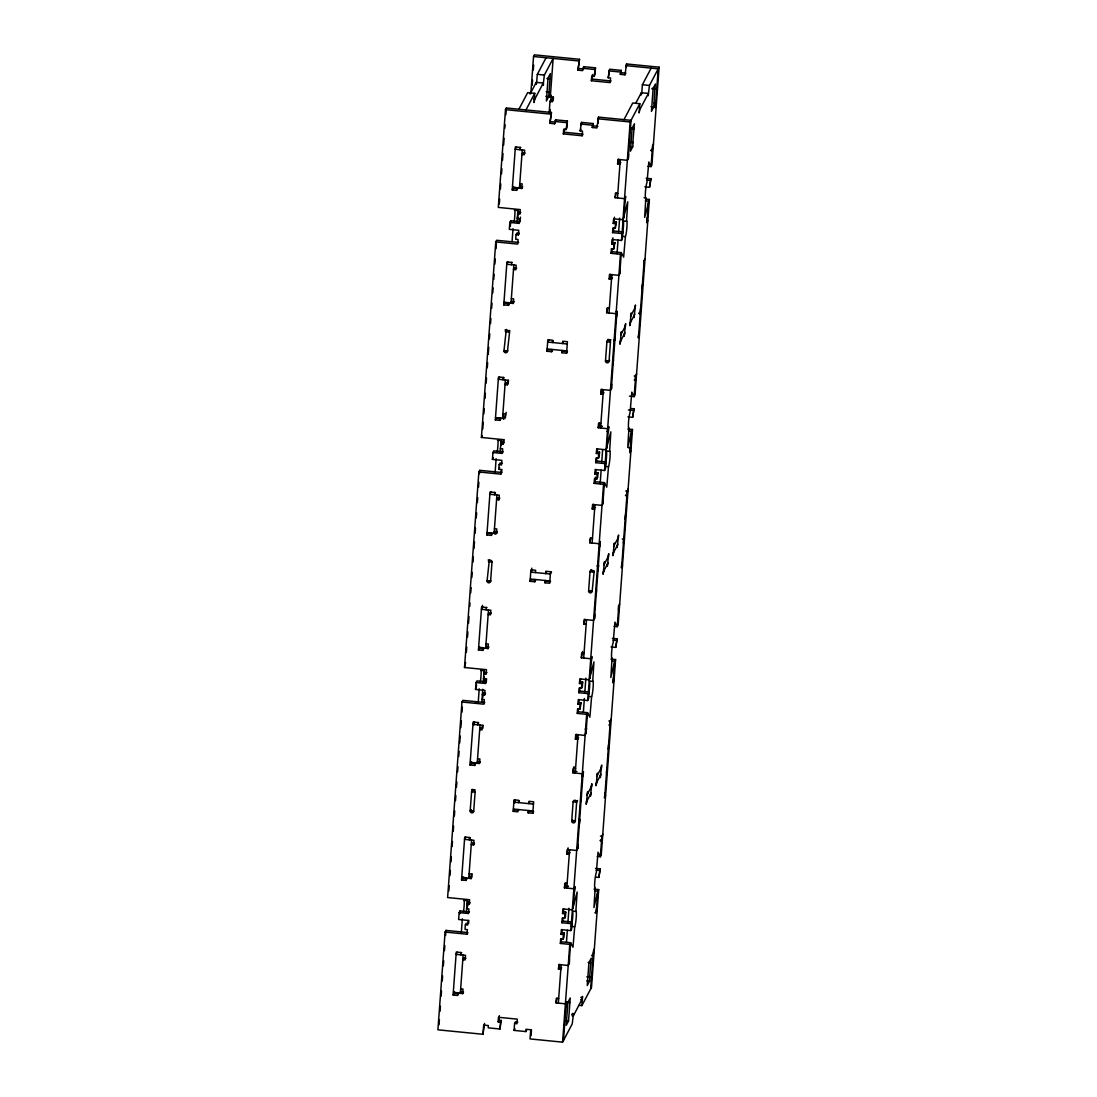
<?xml version="1.0" encoding="UTF-8"?>
<svg xmlns="http://www.w3.org/2000/svg" width="1097" height="1097" viewBox="0 0 1097 1097"><rect width="100%" height="100%" fill="white"/><g stroke="black" fill="none" stroke-linecap="round" stroke-linejoin="round"><path stroke-width="1.5" d="M569.082 963.824L570.632 942.734L569.768 944.38L560.361 943.447L561.225 941.802L570.632 942.734L572.977 947.26L574.718 926.759A7.926 0.809 -84.4 0 0 576.24 917.27A7.926 0.809 -84.4 0 0 575.843 911.429L577.159 892.039L572.305 909.879L562.898 908.947L562.555 913.54L564.914 913.774L565.778 912.128L563.419 911.895L562.555 913.54M585.976 733.783L587.526 712.693L586.662 714.339L577.255 713.407L578.119 711.761L587.526 712.693L589.871 717.219L591.612 696.718A7.926 0.809 -84.4 0 0 593.134 687.216A7.926 0.809 -84.4 0 0 592.737 681.374L593.943 661.875L589.199 679.838L579.792 678.906L579.449 683.5L581.808 683.733L582.672 682.087L580.313 681.854L579.449 683.5M602.87 503.742L604.42 482.653L603.556 484.298L594.149 483.366L595.013 481.72L604.42 482.653L606.764 487.178L608.506 466.678A7.926 0.809 -84.4 0 0 610.028 457.175A7.926 0.809 -84.4 0 0 609.63 451.333L610.837 431.834L606.093 449.784L596.686 448.851L596.343 453.459L598.688 453.692L599.565 452.046L597.207 451.813L596.343 453.459M619.764 273.688L621.313 252.612L620.449 254.257L611.043 253.325L611.907 251.679L621.313 252.612L623.658 257.137L625.4 236.623A7.926 0.809 -84.4 0 0 626.922 227.134A7.926 0.809 -84.4 0 0 626.524 221.292L627.731 201.793L622.986 219.743L613.58 218.81L613.237 223.418L615.582 223.651L616.459 222.005L614.101 221.772L613.237 223.418M647.902 166.278L651.042 166.593L648.821 161.986L646.969 182.568A7.926 0.809 -84.4 0 0 645.434 192.057A7.926 0.809 -84.4 0 0 645.845 197.899L644.638 217.412L649.383 199.448L646.243 199.147M445.094 932.052L467.048 934.219L467.912 932.587L445.958 930.407L445.094 932.052L437.909 1029.822L482.995 1034.279L484.545 1023.432M484.805 702.533L462.852 700.366L461.974 702.011L447.617 897.552L469.585 899.718L469.242 904.326L466.883 904.093L467.761 902.447L470.106 902.68L469.242 904.326M486.999 672.626L484.655 672.406L483.777 674.038L486.136 674.271L486.465 669.677L464.511 667.511L478.868 471.971L479.746 470.325L501.699 472.492L501.919 469.434M504.126 439.527L503.893 442.585L501.548 442.352L500.671 443.997L503.029 444.23L503.358 439.636L481.405 437.456L495.762 241.93L496.639 240.284L518.593 242.451M563.337 133.903L564.201 132.257L583.028 134.122L582.15 135.767L563.337 133.903L563.666 129.309L566.025 129.542L566.888 127.896L567.396 120.999L555.63 119.834L554.602 123.769L549.899 123.303L551.434 112.456L506.348 108L505.484 109.645L498.299 207.415L520.252 209.582L519.923 214.189L517.565 213.956L518.442 212.311L520.787 212.544M439.019 1024.804L439.39 1019.757M440.02 1011.324L440.391 1006.264M441.131 996.158L441.501 991.098M442.242 980.979L442.612 975.919M443.353 965.813L443.723 960.753M444.463 950.633L444.847 945.587M445.588 935.467L445.958 930.407M448.865 890.805L449.235 885.704M449.989 875.502L450.36 870.401M450.99 861.899L451.361 856.798M452.115 846.596L452.485 841.495M453.239 831.293L453.61 826.192M454.364 815.99L454.734 810.889M455.488 800.687L455.858 795.586M456.475 787.084L456.859 781.983M457.6 771.781L457.984 766.68M458.724 756.477L459.108 751.376M459.725 742.875L460.233 736.073M460.85 727.572L461.357 720.77M461.974 712.268L462.344 707.167M465.635 662.465L464.511 667.511M466.376 652.262L466.76 647.161M467.5 636.959L467.884 631.858M468.501 623.357L469.009 616.555M469.749 606.353L470.01 602.952M470.75 592.75L471.12 587.649M471.875 577.447L472.245 572.346M472.999 562.144L473.369 557.043M474 548.541L474.494 541.74M475.124 533.238L475.495 528.137M476.249 517.935L476.619 512.834M477.373 502.632L477.743 497.531M478.498 487.329L478.868 482.227M479.499 473.726L479.746 470.325M482.776 429.009L483.27 422.208M483.9 413.706L484.271 408.619M485.025 398.417L485.395 393.316M486.149 383.114L486.52 378.012M487.274 367.81L487.644 362.709M488.275 354.208L488.768 347.406M489.399 338.904L489.769 333.803M490.524 323.601L490.894 318.5M491.634 308.298L492.018 303.197M492.759 292.995L493.143 287.894M493.76 279.392L494.144 274.291M494.884 264.089L495.268 258.988M496.009 248.786L496.393 243.685M499.3 204.083L499.67 199.037M500.41 188.917L500.781 183.857M501.521 173.751L501.891 168.691M502.508 160.258L503.002 153.511M503.633 145.092L504.126 138.345M504.867 128.239L505.114 124.866M505.854 114.746L506.348 108M457.97 993.183L457.806 995.486L453.102 995.02L456.256 952.086L461.659 952.621M469.434 911.881L460.027 910.949L459.149 912.594L458.642 919.492L468.062 920.424L467.72 925.018L465.361 924.785L465.032 929.392L467.377 929.625L467.048 934.219M466.417 878.162L466.252 880.466L461.549 880L464.703 837.066L470.106 837.601M469.996 764.979L470.86 763.334L475.563 763.8L474.699 765.445L469.996 764.979L473.15 722.032L478.553 722.58M484.613 694.977L485.477 693.331L483.133 693.098L482.255 694.744L484.613 694.977L484.956 690.383L475.536 689.451L476.043 682.553L476.921 680.908L486.328 681.84L486.547 678.769M483.311 648.121L483.146 650.425L478.443 649.959L481.597 607.011L486.999 607.56M491.758 533.101L491.593 535.405L486.89 534.938L490.044 491.991L495.446 492.539M478.868 471.971L500.835 474.137L501.164 469.543L498.82 469.31L499.149 464.703L501.507 464.936L501.85 460.342L492.43 459.41L492.937 452.499L493.815 450.853L503.221 451.786M495.337 419.918L496.201 418.272L500.904 418.739L500.04 420.384L495.337 419.918L498.491 376.97L503.893 377.519M503.784 304.897L504.647 303.252L509.351 303.718L508.487 305.364L503.784 304.897L506.937 261.95L512.34 262.498M520.444 217.151L520.115 221.745L510.708 220.812L509.831 222.458L509.323 229.355L518.744 230.288L518.401 234.895L516.043 234.662L515.713 239.256L518.058 239.489L517.729 244.096L495.762 241.93M517.098 188.04L516.934 190.33L512.23 189.877L515.384 146.929L520.787 147.478M459.821 913.705L460.027 910.949M473.657 725.35L473.89 722.045M476.605 685.049L475.536 689.451M482.214 608.67L482.461 605.379M510.297 226.339L510.708 220.812M454.089 995.13L454.336 991.688M462.619 878.958L462.783 876.654M471.066 763.937L471.23 761.633M513.218 189.973L513.465 186.531M492.005 562.089L488.48 561.746A1.783 1.714 27.8 0 1 490.359 560.183A1.783 1.714 27.8 0 1 492.005 562.089L490.592 581.259A1.783 1.714 27.8 0 1 488.7 582.809A1.783 1.714 27.8 0 1 487.068 580.916L489.344 560.101L488.165 559.977M509.762 330.403L507.486 351.218A1.783 1.714 27.8 0 1 505.594 352.768A1.783 1.714 27.8 0 1 503.962 350.862L506.238 330.046A1.783 1.714 27.8 0 1 506.403 329.429M460.795 954.843L460.959 952.553M469.406 837.532L469.242 839.822L470.106 838.177M474.699 765.445L474.864 763.142M477.853 722.498L477.689 724.802L478.553 723.156M486.136 609.781L486.3 607.477M494.747 492.457L494.582 494.761L495.446 493.115M500.04 420.384L500.205 418.08M503.194 377.437L503.029 379.74L503.893 378.095M508.487 305.364L508.651 303.06M511.476 264.72L511.641 262.416M519.923 149.699L520.088 147.396M463.14 955.076L460.329 993.416L461.48 991.235M466.362 912.608L467.24 900.692L463.702 900.335A7.926 0.809 -84.4 0 1 464.25 903.38A7.926 0.809 -84.4 0 1 463.428 912.142M471.587 840.055L468.776 878.395L469.927 876.201M473.698 811.3L475.111 792.13A1.783 1.714 27.8 0 0 473.465 790.238A1.783 1.714 27.8 0 0 471.587 791.787L470.174 810.957A1.783 1.714 27.8 0 0 471.806 812.85A1.783 1.714 27.8 0 0 473.698 811.3L470.174 810.957L470.819 809.723M480.033 725.035L477.222 763.375L478.374 761.181M481.816 702.08L482.762 689.204M483.256 682.567L484.134 670.637A7.926 0.809 -84.4 0 1 484.38 670.432M488.48 610.014L485.669 648.354L486.821 646.16M496.927 494.994L494.116 533.334L495.268 531.14L495.049 534.212M500.15 452.526L501.027 440.596L497.49 440.254A7.926 0.809 -84.4 0 1 498.038 443.298A7.926 0.809 -84.4 0 1 497.215 452.046M505.374 379.973L502.563 418.314L503.715 416.12L503.496 419.191M513.821 264.953L511.01 303.293L512.162 301.099M517.044 222.485L517.921 210.555L514.383 210.213A7.926 0.809 -84.4 0 1 514.932 213.257A7.926 0.809 -84.4 0 1 514.109 222.005M522.268 149.932L519.457 188.273L520.609 186.079M467.418 907.041L467.761 902.447M482.79 697.706L483.133 693.098M501.315 445.423L501.548 442.352M518.442 212.311L517.236 218.564L519.58 218.797L519.251 223.39L509.831 222.458M453.555 992.182L462.673 993.649L463.016 989.055L460.671 988.822M462.002 877.147L471.12 878.628L471.463 874.035L469.118 873.802M473.602 844.896L474.466 843.25L472.121 843.017L471.257 844.663L473.602 844.896L473.945 840.288L464.538 839.356L465.69 837.162M476.043 682.553L485.464 683.472L485.793 678.878L483.448 678.645L484.312 677M478.895 647.107L488.014 648.588L488.357 643.994L486.012 643.761M487.054 532.635L496.461 533.567L496.804 528.96L494.445 528.727M498.943 499.821L499.807 498.189L497.462 497.956L496.598 499.588L498.943 499.821L499.286 495.227L489.879 494.294L491.031 492.1M508.487 380.097L508.254 383.155L505.909 382.922L505.045 384.567L507.39 384.8L507.733 380.206L498.312 379.274L499.478 377.08M512.683 187.025L521.802 188.506L522.145 183.898L519.786 183.665M468.584 923.386L468.817 920.314M471.12 878.628L472.217 873.925M483.146 725.158L482.913 728.23L480.568 727.997L479.704 729.642L482.049 729.875L482.392 725.268L472.985 724.335L474.137 722.141M505.895 415.365L506.115 412.294M530.825 93.574L533.54 56.496L534.417 54.85L579.504 59.307L577.954 70.153L582.658 70.619L583.7 66.67L595.465 67.836L594.958 74.733L594.08 76.379L591.736 76.146L591.393 80.753L610.22 82.618L610.549 78.01L608.204 77.777L609.575 69.234L621.341 70.4L620.299 74.335L625.002 74.802L625.88 73.156L621.163 72.69M532.182 85.196L532.552 80.136M533.293 70.016L533.663 64.97M518.895 109.247L527.671 92.628L534.733 93.327L534.047 102.528L534.801 99.128L543.289 83.057L536.227 82.357L530.057 94.04M536.104 84.085L536.227 82.357M546.087 57.73L537.311 74.363L536.488 83.838M543.289 83.057L543.111 85.347L544.373 75.049L553.149 58.429L550.667 92.175L550.036 97.318L548.87 97.208M549.021 91.997L548.678 96.591L546.375 100.979L548.061 77.969L550.379 73.581L549.021 91.997L546.196 91.709M549.158 112.703L549.995 101.377L550.859 99.731L553.217 99.964L553.437 96.893M549.912 112.676L550.145 109.439M550.708 101.802L551.201 95.124L550.036 97.318M482.995 1034.279L483.667 1025.078L488.384 1025.544L488.206 1027.848L499.971 1029.013L501.343 1020.457L498.998 1020.224L498.12 1021.869L500.479 1022.102L501.343 1020.457M549.899 123.303L551.434 112.456M549.995 101.377L552.34 101.61L552.682 97.002L549.542 96.701M554.602 123.769L555.63 119.834M518.058 809.504L517.894 811.807L513.19 811.341L514.04 799.836L518.744 800.303L518.566 802.606L519.443 800.961M530.084 581.3L530.948 579.655L535.651 580.121L534.788 581.767L530.084 581.3L530.934 569.796L535.638 570.262L535.459 572.565M546.978 351.259L547.842 349.614L552.545 350.08L551.681 351.726L546.978 351.259L547.828 339.755L552.531 340.221L552.353 342.525L553.231 340.879M498.12 1021.869L498.463 1017.276L517.277 1019.14L516.948 1023.734L514.589 1023.501L514.082 1030.398L525.847 1031.564L526.711 1029.918M514.548 803.127L514.781 799.836M531.551 571.441L531.798 568.15M498.998 1020.224L499.327 1015.63M514.822 802.716L515.028 799.946L513.862 802.14L533.471 804.087M564.201 132.257L564.42 129.199M499.971 1029.013L500.479 1022.102M566.025 129.542L567.396 120.999M534.788 581.767L534.952 579.463M551.681 351.726L551.846 349.422M577.954 70.153L579.504 59.307M528.096 812.822L528.96 811.177L533.663 811.643L532.799 813.288L528.096 812.822L528.26 810.518M546.525 571.935L545.662 573.566L545.826 571.276L550.529 571.743L549.693 583.234L544.99 582.781L545.154 580.478M561.883 352.727L562.747 351.081L567.451 351.547L566.587 353.193L561.883 352.727L562.048 350.437M583.7 66.67L583.535 68.974L578.818 68.508M582.15 135.767L582.493 131.16L580.135 130.927L581.52 122.384L593.271 123.55L592.243 127.499L596.946 127.965L598.482 117.118L631.036 120.327L628.211 158.667M581.314 125.154L581.52 122.384M532.799 813.288L533.636 801.784L528.932 801.317L528.768 803.621L529.632 801.976M566.587 353.193L567.423 341.688L562.72 341.236L562.555 343.526L563.419 341.88M591.393 80.753L592.599 74.5M594.08 76.379L595.465 67.836M525.847 1031.564L526.012 1029.26L530.729 1029.726L530.043 1038.928L562.583 1042.15L572.236 1023.885L573.484 1013.587L572.305 1013.463M592.243 127.499L593.271 123.55M531.03 1035.76L531.483 1029.617M598.043 123.248L598.482 117.118M609.37 71.991L608.204 77.777M620.299 74.335L621.341 70.4M565.929 1006.772L566.559 1001.616L565.408 1003.81L556.001 1002.877L556.33 998.284L558.688 998.517M560.828 969.378L558.469 969.145L558.812 964.537L568.219 965.47L569.384 963.276L569.425 959.231M560.361 943.447L560.69 938.854L563.049 939.087L563.913 937.441L564.256 932.834L561.897 932.601L561.033 934.246L563.392 934.479L564.256 932.834M561.033 934.246L561.376 929.653L570.783 930.585L571.647 928.94L572.154 922.029L562.747 921.11L561.883 922.742L571.29 923.674L572.154 922.029M561.883 922.742L562.212 918.148L564.571 918.381L565.435 916.735L565.778 912.128M574.375 891.751L575.006 886.595L573.854 888.789L564.448 887.857L564.777 883.263L567.135 883.483M569.274 854.344L566.916 854.124L567.259 849.517L576.665 850.449L577.831 848.255L577.872 844.196M581.657 776.607L583.124 776.169L583.453 771.575L582.301 773.769L572.895 772.837L573.224 768.229L575.582 768.462M575.363 739.09L576.24 737.458L578.585 737.678L577.721 739.323L575.363 739.09L575.706 734.496L585.112 735.429L586.607 728.627L585.14 729.066M577.255 713.407L577.584 708.813L579.943 709.046L581.149 702.793L578.791 702.56L577.927 704.205L580.286 704.439L581.149 702.793M577.927 704.205L578.27 699.612L587.677 700.53L588.541 698.885L589.048 691.988L579.641 691.055L578.777 692.701L588.184 693.633L589.048 691.988M578.777 692.701L579.106 688.107L581.465 688.34L582.329 686.695L582.672 682.087M591.269 661.697L591.9 656.555L590.748 658.749L581.341 657.816L581.671 653.209L584.029 653.442M586.168 624.303L583.81 624.07L584.153 619.476L593.559 620.408L594.711 618.214L594.766 614.155M599.716 546.676L600.347 541.534L599.195 543.728L589.788 542.796L590.117 538.188L592.476 538.421M594.615 509.282L592.257 509.049L592.599 504.455L602.006 505.388L603.158 503.194L603.213 499.135M594.149 483.366L594.478 478.758L596.837 478.991L597.7 477.346L598.043 472.752L595.685 472.519L594.821 474.165L597.179 474.398L598.043 472.752M594.821 474.165L595.164 469.557L604.57 470.49L605.434 468.844L605.942 461.947L596.535 461.014L595.671 462.66L605.078 463.592L605.942 461.947M595.671 462.66L596 458.066L598.359 458.285L599.223 456.654L599.565 452.046M606.998 431.546L608.451 431.107L608.794 426.514L607.642 428.694L598.222 427.775L598.564 423.168L600.923 423.401M600.703 394.029L601.567 392.383L603.926 392.616L603.062 394.262L600.703 394.029L601.046 389.435L610.453 390.354L611.605 388.173L611.66 384.115M616.061 311.37L617.241 311.493L616.089 313.673L606.668 312.755L607.011 308.147L609.37 308.38M609.15 279.008L610.014 277.363L612.373 277.596L611.509 279.241L609.15 279.008L609.493 274.415L618.9 275.333L620.052 273.153L620.107 269.094M611.043 253.325L611.372 248.717L613.73 248.95L614.937 242.711L612.579 242.478L611.715 244.124L614.073 244.357L614.937 242.711M611.715 244.124L612.057 239.516L621.464 240.449L622.328 238.803L622.835 231.906L613.429 230.973L612.565 232.619L621.972 233.551L622.835 231.906M612.565 232.619L612.894 228.011L615.252 228.245L616.459 222.005M625.057 201.615L625.688 196.459L624.536 198.653L615.115 197.721L615.458 193.127L617.817 193.36M619.956 164.221L617.597 163.988L617.94 159.38L627.347 160.313L628.499 158.119L628.554 154.074M557.084 998.174L556.001 1002.877M558.469 969.145L559.566 964.428M561.225 941.802L561.458 938.744M561.897 932.601L562.13 929.543M562.747 921.11L562.967 918.038M563.419 911.895L563.652 908.837M564.448 887.857L565.531 883.14M566.916 854.124L568.123 847.871M572.895 772.837L574.088 766.597M576.24 737.458L576.46 734.387M578.119 711.761L578.352 708.703M578.791 702.56L579.024 699.488M579.641 691.055L579.86 687.997M580.313 681.854L580.546 678.796M582.534 651.563L581.341 657.816M584.907 619.366L583.81 624.07M590.872 538.078L589.788 542.796M592.257 509.049L593.354 504.346M595.013 481.72L595.356 477.113M595.685 472.519L595.918 469.447M596.535 461.014L596.754 457.943M597.207 451.813L597.44 448.742M598.222 427.775L599.319 423.058M601.567 392.383L601.8 389.325M607.765 308.038L606.668 312.755M610.014 277.363L610.247 274.291M611.907 251.679L612.126 248.608M612.579 242.478L612.921 237.871M613.429 230.973L613.648 227.902M614.101 221.772L614.443 217.165M616.212 193.017L615.115 197.721M617.597 163.988L618.694 159.271M625.002 74.802L626.552 63.955L659.091 67.178L651.906 164.948L651.042 166.593L652.592 145.503M626.318 67.027L626.552 63.955M558.346 1003.111L561.157 964.77M563.049 939.087L563.392 934.479M564.571 918.381L564.914 913.774M569.604 849.75L566.792 888.09L567.958 885.896M571.715 820.995L573.128 801.825A1.783 1.714 27.8 0 1 575.02 800.275A1.783 1.714 27.8 0 1 576.652 802.168L575.253 821.338A1.783 1.714 27.8 0 1 573.361 822.887A1.783 1.714 27.8 0 1 571.715 820.995L575.472 820.926M575.239 773.07L578.05 734.729M579.943 709.046L580.286 704.439M581.465 688.34L581.808 683.733M583.686 658.049L586.497 619.709M589.912 590.584A1.783 1.714 27.8 0 0 592.407 590.83L592.147 591.297A1.783 1.714 27.8 0 1 590.255 592.846A1.783 1.714 27.8 0 1 588.609 590.954L590.021 571.784L591.173 569.59M592.133 543.029L594.944 504.689M596.837 478.991L597.179 474.398M598.359 458.285L598.688 453.692M603.391 389.668L600.58 428.008L601.732 425.814M609.685 360.022L609.041 361.256A1.783 1.714 27.8 0 1 607.148 362.805A1.783 1.714 27.8 0 1 605.503 360.913L606.915 341.743L608.067 339.549L611.015 339.837M609.027 312.988L611.838 274.634M613.73 248.95L614.073 244.357M615.252 228.245L615.582 223.651M617.474 197.954L620.285 159.614M610.439 342.086L606.915 341.743A1.783 1.714 27.8 0 1 608.808 340.18A1.783 1.714 27.8 0 1 610.439 342.086L609.041 361.256L605.503 360.913M566.477 942.076L567.355 930.242M567.972 921.782L568.973 908.247M583.371 712.035L584.372 698.501M584.866 691.727L585.867 678.193M600.141 483.681L601.142 470.147M601.759 461.686L602.623 449.852M617.035 253.64L618.036 240.106M618.653 231.645L619.64 218.111M562.583 1042.15L569.768 944.38M570.783 930.585L572.319 911.072L575.843 911.429M572.305 909.879L586.662 714.339M587.677 700.53L588.184 693.633M588.458 691.261L589.212 681.031L592.737 681.374M589.199 679.838L603.556 484.298M604.57 470.49L606.106 450.99L609.63 451.333M606.093 449.784L620.449 254.257M621.464 240.449L621.972 233.551M622.246 231.165L623 220.95L626.524 221.292M622.986 219.743L630.158 121.973L639.812 103.708L632.75 103.008L623.974 119.628M563.46 1040.505L566.271 1002.164M573.169 908.234L574.718 887.144M577.529 848.804L583.165 772.123M590.063 678.193L591.612 657.103M594.423 618.763L600.059 542.083M606.956 448.138L608.506 427.062M611.317 388.722L616.953 312.042M623.85 218.097L625.4 197.007M578.763 819.377L579.943 819.5L579.312 824.642M597.399 565.572L598.578 565.682L597.947 570.838M613.662 340.673L615.129 340.248L615.184 336.189M617.241 311.493L616.61 316.635M632.791 142.747L634.423 123.796L632.119 128.184L630.418 151.18L632.736 146.806L633.079 142.199L629.966 142.473M568.548 1020.964L570.234 997.968L567.917 1002.343L566.23 1025.352L568.548 1020.964L565.723 1020.69M586.95 800.947L586.196 804.334L587.622 791.746L587.457 794.036M603.844 570.906L603.089 574.293L604.516 561.705L604.337 563.995M620.724 340.852L619.983 344.252L621.409 331.651L621.231 333.954M639.812 103.708L639.126 112.909L639.88 109.522L648.368 93.437L641.306 92.738L635.903 102.967M572.14 1015.767L573.32 1015.891L573.484 1013.587M641.142 95.041L641.306 92.738M641.718 93.944L642.389 84.743L651.165 68.124M590.611 794.009L590.433 796.299L591.859 783.711L591.118 787.098M607.505 563.954L607.327 566.258L608.753 553.656L608.012 557.057M624.399 333.913L624.22 336.217L625.647 323.615L624.906 327.016M596.782 782.312L596.028 785.713L597.454 773.111L597.289 775.414M613.676 552.271L612.921 555.672L614.347 543.07L614.183 545.374M630.569 322.23L629.815 325.617L631.241 313.029L631.077 315.319M573.32 1015.891L581.808 999.806L582.548 996.419L581.876 1005.62L579.051 1005.332M648.368 93.437L648.19 95.741L649.451 85.443L659.091 67.178M600.443 775.373L600.278 777.677L601.705 765.075L600.95 768.476M617.337 545.332L617.172 547.622L618.598 535.034L617.844 538.421M634.231 315.278L634.066 317.582L635.478 304.98L634.738 308.38M589.61 977.098L591.256 958.147L588.938 962.522L587.252 985.531L589.569 981.143L589.898 976.549L586.799 976.81M654.827 89.131L653.757 106.985L651.453 111.359L653.14 88.363L655.457 83.975L654.827 89.131L652.002 88.843M591.667 955.693L592.833 955.802L594.341 949.015M594.821 912.745L595.986 912.869L596.617 907.713M600.114 840.659L601.279 840.782L602.774 833.994M611.221 718.96L610.069 721.154L610.028 725.213L608.849 725.09M623.727 538.49L623.398 543.097M625.455 495.597L626.62 495.721L628.115 488.919M629.225 447.507L630.405 447.631L629.774 452.773L630.94 450.579M636.562 373.899L635.41 376.093L635.369 380.152L634.189 380.028M638.824 313.481L640.004 313.605L640.621 308.449M650.795 150.536L651.961 150.646L653.455 143.858M655.745 102.556L655.115 107.712L656.28 105.518M590.652 989L593.463 950.66M596.288 912.32L597.824 891.23L598.701 889.585L593.998 889.119M595.712 877.12L598.839 877.422L600.224 868.879L595.52 868.413M601.91 835.626L600.361 856.716L597.234 856.414M604.735 797.286L610.357 720.606M613.182 682.265L614.718 661.189L615.595 659.544L610.892 659.078M611.029 646.915L615.732 647.381L617.117 638.838L612.414 638.372M618.804 605.585L617.254 626.675L614.128 626.36M621.629 567.245L627.251 490.565M630.062 452.225L631.611 431.135L632.489 429.489L627.786 429.037M627.923 416.874L632.626 417.34L634.011 408.797L630.871 408.482M635.698 375.544L634.148 396.634L629.445 396.168M638.509 337.204L644.145 260.524M646.956 222.184L648.505 201.094L645.379 200.792M644.817 186.833L649.52 187.299L650.905 178.742L646.188 178.276M655.403 107.163L658.227 68.823L625.688 65.601M598.701 889.585L591.516 987.355L581.876 1005.62M600.224 868.879L598.839 877.422M615.595 659.544L601.238 855.07L600.361 856.716L598.016 852.191L596.288 872.705A7.926 0.809 -84.4 0 0 594.752 882.194A7.926 0.809 -84.4 0 0 595.164 888.035L593.957 907.534L597.824 891.23L594.697 890.915M617.117 638.838L615.732 647.381M632.489 429.489L618.132 625.029L617.254 626.675L614.91 622.15L613.182 642.65A7.926 0.809 -84.4 0 0 611.646 652.153A7.926 0.809 -84.4 0 0 612.057 657.994L610.851 677.493L614.718 661.189L611.591 660.874M634.011 408.797L632.626 417.34M649.383 199.448L635.026 394.989L634.148 396.634L631.803 392.109L630.076 412.609A7.926 0.809 -84.4 0 0 628.54 422.112A7.926 0.809 -84.4 0 0 628.951 427.953L627.745 447.453L631.611 431.135L628.485 430.833M650.905 178.742L649.52 187.299M512.08 241.271L513.026 228.683M495.076 472.889L496.132 458.724M478.182 702.93L479.238 688.779M461.288 932.971L462.344 918.82M525.957 109.947L534.733 93.327M516.372 147.039L515.206 149.233L524.627 150.166L524.284 154.759L521.925 154.526L522.803 152.881L525.148 153.114M552.34 101.61L553.217 99.964M512.23 189.877L513.094 188.231L517.798 188.698M521.802 188.506L522.679 186.86L519.539 186.545M516.043 234.662L516.92 233.017L519.265 233.25L518.401 234.895M507.925 262.06L506.759 264.254L516.18 265.186L515.837 269.78L513.492 269.547L514.356 267.901L516.701 268.134M580.135 130.927L581.012 129.295M504.236 302.045L513.355 303.526L513.698 298.919L511.339 298.686M507.39 384.8L508.254 383.155M481.405 437.456L482.282 435.811M548.815 339.864L547.65 342.058L567.259 343.992M651.961 150.646L651.083 149.987M492.43 459.41L493.307 457.764M503.029 444.23L503.893 442.585M499.149 464.703L500.026 463.057L502.371 463.291M498.82 469.31L499.683 467.665M500.835 474.137L501.699 472.492M647.299 217.576L646.668 222.732L647.833 220.538M486.89 534.938L487.754 533.293L492.457 533.759M496.461 533.567L497.339 531.922L494.199 531.606M645.009 258.878L643.857 261.072L643.802 265.131M642.376 284.685L642.033 289.279M620.655 335.051L625.482 325.919M630.501 316.416L635.314 307.283M620.148 341.949L624.975 332.816M629.993 323.327L634.806 314.195M482.584 607.121L481.432 609.315L490.839 610.247L490.496 614.855L488.151 614.622L489.015 612.976L491.36 613.209M613.429 359.967L613.1 364.561M640.004 313.605L639.112 312.933M638.852 332.61L638.221 337.753L639.386 335.559M478.443 649.959L479.307 648.313L484.01 648.78M488.014 648.588L488.892 646.942L485.752 646.64M531.922 569.905L530.756 572.099L550.365 574.033L551.517 571.852M485.464 683.472L486.328 681.84M544.99 582.781L545.853 581.136L550.557 581.602M470.448 762.127L479.567 763.608L479.91 759.014L477.565 758.781M626.62 495.721L625.743 495.049M594.204 570.893L592.147 591.297L588.609 590.954M598.578 565.682L597.111 566.121M625.482 514.726L625.139 519.32M603.761 565.092L608.588 555.96M613.607 546.457L618.42 537.324M603.254 572.003L608.081 562.857M613.1 553.368L617.913 544.235M596.535 590.008L596.206 594.601M621.958 562.651L621.327 567.793L622.493 565.599M461.549 880L462.413 878.354L467.116 878.82M619.668 603.94L618.516 606.134L618.475 610.193M513.19 811.341L514.054 809.696L518.758 810.162M465.361 924.785L466.239 923.153M457.243 952.196L456.091 954.376L465.498 955.309L465.155 959.916L462.811 959.683L463.674 958.038L466.019 958.271M613.511 677.672L612.88 682.814L614.046 680.62M453.102 995.02L453.966 993.375L458.669 993.841M462.673 993.649L463.551 992.003L460.411 991.702M577.529 800.522L576.652 802.168L573.128 801.825M581.396 796.271L581.053 800.879M608.588 744.767L608.245 749.361M586.868 795.133L591.694 786.001M596.713 776.511L601.526 767.379M586.36 802.044L591.187 792.912M596.206 783.409L601.019 774.276M606.847 768.531L606.504 773.138M605.064 792.692L604.433 797.834L605.599 795.654M601.279 840.782L600.402 840.124M514.589 1023.501L515.467 1021.856L517.811 1022.089M514.082 1030.398L514.959 1028.753M595.986 912.869L597.152 910.675M592.833 955.802L591.955 955.144M533.54 56.496L578.626 60.952M582.836 68.316L594.588 69.481M608.712 70.88L620.463 72.045M592.257 79.107L611.084 80.972M537.311 74.363L544.373 75.049M642.389 84.743L649.451 85.443M652.29 88.295L655.115 88.583M546.923 78.463L549.748 78.737M542.521 84.14L543.701 84.25M654.278 102.995L655.457 103.104M545.867 96.317L548.678 96.591M650.932 106.697L653.757 106.985M533.622 99.004L534.801 99.128M505.484 109.645L550.571 114.102M597.618 118.764L630.158 121.973M631.269 128.116L634.093 128.404M630.981 128.664L633.805 128.952M554.767 121.479L566.532 122.631M580.642 124.03L592.407 125.195M550.763 121.671L555.466 122.124M593.107 125.853L597.81 126.32M629.911 146.518L632.736 146.806M618.461 162.342L620.82 162.575M646.901 180.086L650.027 180.388M644.076 197.734L645.845 197.899M621.862 236.28L625.4 236.623M511.092 301.565L514.232 301.881M613.95 340.125L615.129 340.248M505.059 329.936L506.238 330.046M547.142 348.956L566.751 350.903M503.962 350.862L507.486 351.218M634.231 375.983L635.41 376.093M610.439 388.05L611.605 388.173M628.43 409.976L633.134 410.429M502.892 413.706L505.251 413.939L504.908 418.547L495.501 417.614M502.645 416.586L505.786 416.901M599.099 426.13L602.239 426.431M607.285 430.998L608.451 431.107M628.938 448.056L630.117 448.179M500.342 448.604L502.687 448.838L502.357 453.431L492.937 452.499M608.506 466.678L604.968 466.321A7.926 0.809 -84.4 0 0 606.504 456.832A7.926 0.809 -84.4 0 0 606.106 450.99M625.784 491.003L626.963 491.113M593.12 507.404L595.479 507.637M622.273 538.929L623.439 539.038M530.249 578.997L549.858 580.944M487.068 580.916L490.592 581.259M613.113 640.168L616.24 640.483M484.134 670.637L480.596 670.294A7.926 0.809 -84.4 0 1 481.144 673.339A7.926 0.809 -84.4 0 1 480.321 682.087M589.843 696.54L591.612 696.718M481.926 699.351L484.271 699.584L483.942 704.178L461.974 702.011M608.89 721.044L610.069 721.154M477.305 761.661L480.445 761.962M573.758 771.191L576.899 771.506M581.945 776.059L583.124 776.169M471.861 789.511L475.083 789.826M475.111 792.13L471.587 791.787L472.45 790.142A1.783 1.714 27.8 0 1 472.615 789.511M513.355 809.051L532.964 810.985M600.443 836.065L601.622 836.175M576.652 848.146L577.831 848.255M567.793 852.479L570.138 852.712M596.22 870.209L599.346 870.524M468.858 876.681L471.998 876.983M565.312 886.211L568.452 886.527M466.554 908.686L468.899 908.919L468.57 913.527L459.149 912.594M574.718 926.759L571.18 926.417A7.926 0.809 -84.4 0 0 572.62 918.024A7.926 0.809 -84.4 0 0 572.565 910.867M588.102 962.467L590.913 962.741M559.347 967.499L561.691 967.732M586.744 980.869L589.569 981.143M580.793 997.392L581.972 997.516M580.628 999.696L581.808 999.806M567.067 1002.288L569.892 1002.562M571.729 1014.56L572.908 1014.684M475.399 701.614L475.947 702.766M507.746 350.738A1.783 1.714 27.8 0 1 505.251 350.492M490.853 580.779A1.783 1.714 27.8 0 1 488.933 580.985M473.342 811.149A1.783 1.714 27.8 0 1 471.12 809.956M607.779 340.097A1.783 1.714 27.8 0 1 607.957 339.467M609.301 360.776A1.783 1.714 27.8 0 1 606.806 360.529M574.883 821.187A1.783 1.714 27.8 0 1 573.58 821.063M573.018 820.625A1.783 1.714 27.8 0 1 572.661 819.994M589.212 681.031A7.926 0.809 -84.4 0 1 589.733 684.789A7.926 0.809 -84.4 0 1 588.691 694.168M623 220.95A7.926 0.809 -84.4 0 1 623.521 224.693A7.926 0.809 -84.4 0 1 622.479 234.072M484.216 679.838A7.926 0.809 -84.4 0 1 483.928 681.95M501.027 440.596A7.926 0.809 -84.4 0 1 501.576 443.421M517.921 210.555A7.926 0.809 -84.4 0 1 518.346 210.789M518.223 217.508A7.926 0.809 -84.4 0 1 517.99 219.743M467.24 900.692A7.926 0.809 -84.4 0 1 467.706 905.45M508.898 332.048L505.36 331.692A1.783 1.714 27.8 0 1 507.253 330.142A1.783 1.714 27.8 0 1 508.898 332.048M593.546 572.127L590.021 571.784A1.783 1.714 27.8 0 1 591.914 570.234A1.783 1.714 27.8 0 1 593.546 572.127"/></g></svg>
